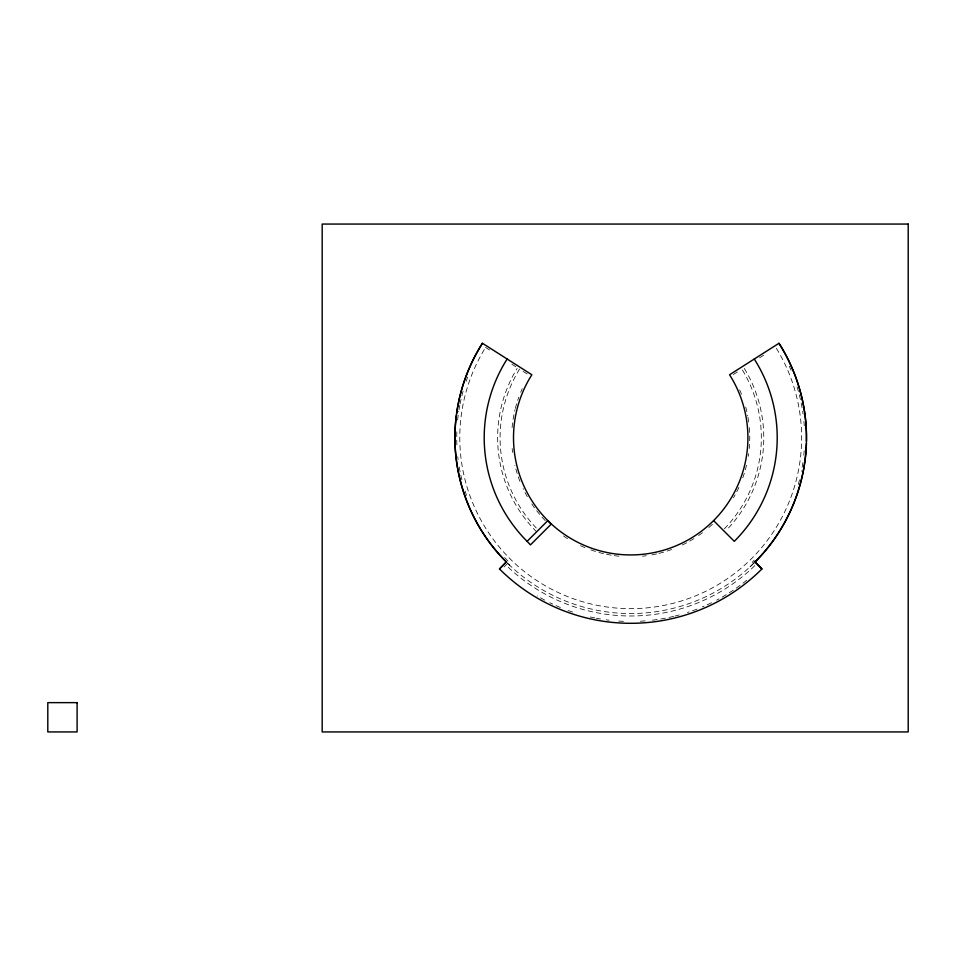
<?xml version="1.0" encoding="UTF-8"?>
<svg xmlns="http://www.w3.org/2000/svg" width="956" height="956" viewBox="0 0 956 956"><rect width="100%" height="100%" fill="white"/><g stroke="black" fill="none" stroke-linecap="round" stroke-linejoin="round"><path stroke-width="0.72" stroke-dasharray="4.78 3.58" d="M754.236 560.216L752.456 562.068L754.415 564.028M754.272 562.666L751.38 565.582A175.808 175.808 0 0 1 510.038 565.582L508.102 563.646M504.063 566.968L508.962 562.068L504.493 557.444M750.042 566.836L755.156 561.913M754.786 565.653L751.703 568.629A178.246 178.246 0 0 1 509.715 568.629L506.62 565.653M733.288 374.561L738.295 371.37M759.602 357.795L764.609 354.604M485.529 347.422L490.536 350.613M511.842 364.176L516.849 367.379M523.111 371.37L528.13 374.561M506.262 561.913L511.376 566.836M776.344 348.283A170.921 170.921 0 0 1 741.748 567.673A170.921 170.921 0 0 1 519.658 567.673A170.921 170.921 0 0 1 485.062 348.283M742.43 370.044A130.637 130.637 0 0 1 723.083 530.102M536.28 527.999A130.637 130.637 0 0 1 519.753 368.789M744.294 368.419A133.075 133.075 0 0 1 726.608 529.994M536.615 531.835A133.075 133.075 0 0 1 517.112 368.419M749.313 427.655A119.034 119.034 0 0 1 749.253 448.507M748.668 453.694A119.034 119.034 0 0 1 748.285 456.275M746.517 465.237A119.034 119.034 0 0 1 742.37 478.98M738.88 487.417A119.034 119.034 0 0 1 733.455 497.825M712.411 524.306A119.034 119.034 0 0 1 707.548 528.644M702.445 532.719A119.034 119.034 0 0 1 698.215 535.778M693.853 538.646A119.034 119.034 0 0 1 680.075 546.055M671.614 549.521A119.034 119.034 0 0 1 657.871 553.632M656.605 553.918A119.034 119.034 0 0 1 651.478 554.946M646.328 555.747A119.034 119.034 0 0 1 642.432 556.189M618.974 556.189A119.034 119.034 0 0 1 612.509 555.376M611.219 555.161A119.034 119.034 0 0 1 604.813 553.918M603.535 553.632A119.034 119.034 0 0 1 589.792 549.521M584.929 547.621A119.034 119.034 0 0 1 578.978 544.944M567.565 538.646A119.034 119.034 0 0 1 562.128 535.025M545.279 520.638A119.034 119.034 0 0 1 531.405 503.37M527.306 496.702A119.034 119.034 0 0 1 523.087 488.6M519.968 481.418A119.034 119.034 0 0 1 514.89 465.237M512.583 452.403A119.034 119.034 0 0 1 512.165 448.507M512.093 427.655A119.034 119.034 0 0 1 515.033 409.634M515.356 408.367A119.034 119.034 0 0 1 518.809 397.146M520.697 392.283A119.034 119.034 0 0 1 522.251 388.686M739.693 389.881A119.034 119.034 0 0 1 741.689 394.709M745.728 407.113A119.034 119.034 0 0 1 747.747 416.015M747.974 417.306A119.034 119.034 0 0 1 748.751 422.468M804.187 450.814A173.968 173.968 0 0 1 803.793 455.211M802.909 462.513A173.968 173.968 0 0 1 801.427 471.212M799.515 479.828A173.968 173.968 0 0 1 797.985 485.505M466.54 495.316A173.968 173.968 0 0 1 465.13 491.133M461.903 479.828A173.968 173.968 0 0 1 458.952 465.417M458.115 459.597A173.968 173.968 0 0 1 457.769 456.681M456.884 444.946A173.968 173.968 0 0 1 456.968 428.778M457.637 419.971A173.968 173.968 0 0 1 458.76 411.223M459 409.777A173.968 173.968 0 0 1 459.764 405.428M460.039 403.982A173.968 173.968 0 0 1 463.911 388.279M466.146 381.277A173.968 173.968 0 0 1 467.639 377.118M789.309 366.244A173.968 173.968 0 0 1 791.066 370.283M797.077 386.869A173.968 173.968 0 0 1 803.064 414.139M803.912 421.441A173.968 173.968 0 0 1 804.271 425.838M746.708 580.22A183.743 183.743 0 0 1 716.677 600.117M711.539 602.734A183.743 183.743 0 0 1 702.349 606.929M696.996 609.103A183.743 183.743 0 0 1 687.483 612.485M679.19 614.959A183.743 183.743 0 0 1 674.996 616.058M673.598 616.393A183.743 183.743 0 0 1 652.303 620.205M645.121 620.91A183.743 183.743 0 0 1 637.915 621.328M623.491 621.328A183.743 183.743 0 0 1 616.285 620.91M609.115 620.205A183.743 183.743 0 0 1 606.247 619.835M600.535 618.986A183.743 183.743 0 0 1 596.281 618.221M594.859 617.946A183.743 183.743 0 0 1 587.809 616.393M572.56 612.031A183.743 183.743 0 0 1 567.111 610.119M560.395 607.49A183.743 183.743 0 0 1 549.867 602.734M544.729 600.117A183.743 183.743 0 0 1 537.176 595.887"/><path stroke-width="1.43" d="M806.386 441.098C807.163 406.718 797.364 372.302 778.973 343.276L729.559 374.764A117.206 117.206 0 0 1 707.344 526.409A117.206 117.206 0 0 1 554.074 526.409A117.206 117.206 0 0 1 531.859 374.764L482.433 343.276C468.978 364.642 459.955 388.829 456.621 413.876M806.374 443.584C804.964 487.524 786.406 530.664 755.24 561.698M456.466 415.131C449.2 468.189 468.153 523.984 506.178 561.698M755.156 561.913L761.92 568.951A185.572 185.572 0 0 1 499.486 568.951L506.262 561.913M499.486 568.951L506.393 562.044A175.808 175.808 0 0 1 482.433 343.276M527.115 541.335L547.836 520.614L551.17 524.187L530.449 544.896L527.115 541.335A146.507 146.507 0 0 1 507.146 359.026M713.582 520.614L734.304 541.335A146.507 146.507 0 0 0 754.26 359.026M761.92 568.951L755.013 562.044A175.808 175.808 0 0 0 778.973 343.276M908.2 224.062L322.184 224.062L322.184 731.938L908.2 731.938L908.2 224.062M77.101 702.636L47.8 702.636L47.8 731.938L77.101 731.938L77.101 702.636"/></g></svg>
